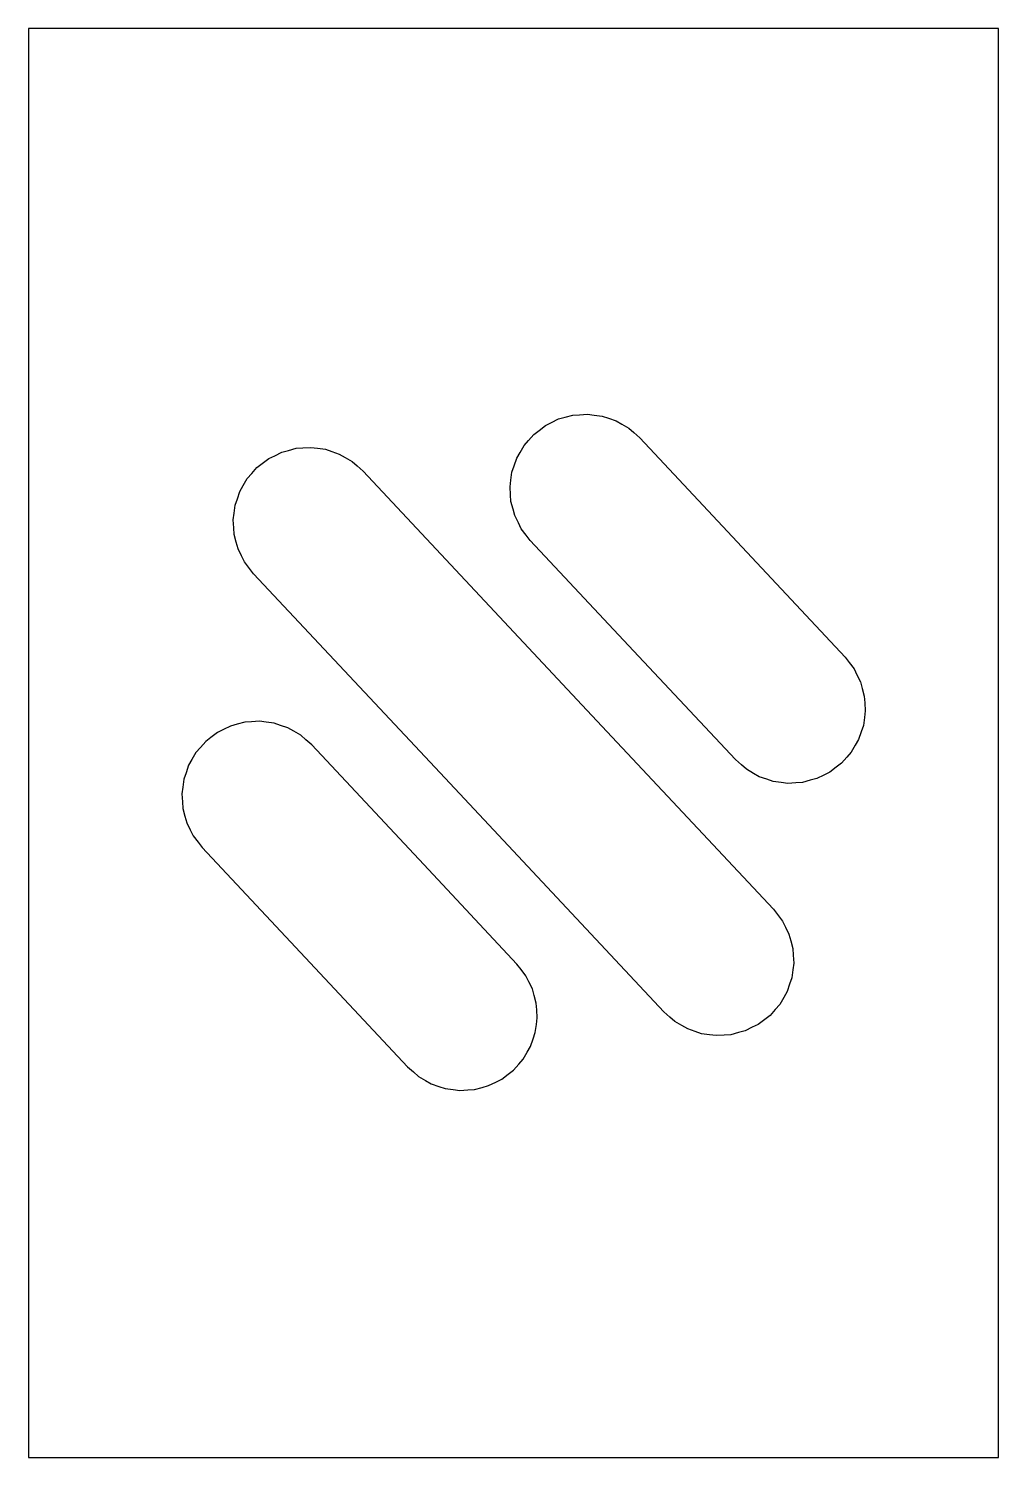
# Model space of a CAD drawing. Header units: metres. Extents: x -18.5 to 13.8, y -1.1 to 46.5.
import ezdxf

# ---------------------------------------------------------------- set-up
doc = ezdxf.new("R2010")
doc.units = ezdxf.units.M

msp = doc.modelspace()

# ---------------------------------------------------------------- linework, layer by layer
for p, q in [((-17.79, 46.5), (-18.55, 46.5)), ((-18.55, 46.5), (-18.55, 45.373)), ((-16.09, 46.5), (-17.79, 46.5)), ((-14.487, 46.5), (-16.09, 46.5)), ((-14.411, 46.5), (-14.487, 46.5)), ((-14.311, 46.5), (-14.411, 46.5)), ((-14.191, 46.5), (-14.311, 46.5)), ((-14.062, 46.5), (-14.191, 46.5)), ((-13.934, 46.5), (-14.062, 46.5)), ((-13.821, 46.5), (-13.934, 46.5)), ((-13.934, 46.5), (-13.934, 46.5)), ((-13.733, 46.5), (-13.821, 46.5)), ((-13.678, 46.5), (-13.733, 46.5)), ((7.093, 46.5), (-13.678, 46.5)), ((7.377, 46.5), (7.093, 46.5)), ((12.366, 46.5), (7.377, 46.5)), ((12.402, 46.5), (12.366, 46.5)), ((12.469, 46.5), (12.402, 46.5)), ((12.563, 46.5), (12.469, 46.5)), ((12.676, 46.5), (12.563, 46.5)), ((12.798, 46.5), (12.676, 46.5)), ((12.915, 46.5), (12.798, 46.5)), ((13.018, 46.5), (12.915, 46.5)), ((13.1, 46.5), (13.018, 46.5)), ((13.156, 46.5), (13.1, 46.5)), ((13.75, 46.5), (13.156, 46.5)), ((13.75, 44.918), (13.75, 46.5)), ((-18.55, 45.373), (-18.55, 45.313)), ((-18.55, 45.313), (-18.55, 45.191)), ((-18.55, 45.191), (-18.55, 45.008)), ((-18.55, 45.008), (-18.55, 44.772)), ((-18.55, 44.772), (-18.55, 42.849)), ((13.75, 43.921), (13.75, 44.918)), ((13.75, 30.232), (13.75, 43.921)), ((-18.55, 42.849), (-18.55, 42.687)), ((-18.55, 42.687), (-18.55, 42.489)), ((-18.55, 42.489), (-18.55, 41.522)), ((-18.55, 41.522), (-18.55, 41.339)), ((-18.55, 41.339), (-18.55, 41.144)), ((-18.55, 41.144), (-18.55, 40.953)), ((-18.55, 40.953), (-18.55, 40.783)), ((-18.55, 40.783), (-18.55, 40.22)), ((-18.55, 40.22), (-18.55, 35.422)), ((-18.55, 35.422), (-18.55, 34.392)), ((-18.55, 34.392), (-18.55, 31.464)), ((-1.337, 33.278), (-1.137, 33.376)), ((-1.137, 33.376), (-0.897, 33.494)), ((-0.897, 33.494), (-0.682, 33.552)), ((-0.682, 33.552), (-0.424, 33.621)), ((-0.424, 33.621), (-0.201, 33.636)), ((-0.201, 33.636), (0.065, 33.653)), ((0.065, 33.653), (0.286, 33.624)), ((0.286, 33.624), (0.551, 33.589)), ((0.551, 33.589), (0.762, 33.517)), ((0.762, 33.517), (1.015, 33.431)), ((1.015, 33.431), (1.208, 33.32)), ((1.208, 33.32), (1.44, 33.186)), ((-1.902, 32.779), (-1.725, 32.98)), ((-1.725, 32.98), (-1.549, 33.115)), ((-1.549, 33.115), (-1.337, 33.278)), ((1.44, 33.186), (1.607, 33.039)), ((1.607, 33.039), (1.808, 32.863)), ((1.808, 32.863), (5.536, 28.882)), ((-10.354, 32.272), (-10.115, 32.39)), ((-10.115, 32.39), (-9.899, 32.448)), ((-9.899, 32.448), (-9.641, 32.517)), ((-9.641, 32.517), (-9.419, 32.531)), ((-9.419, 32.531), (-9.152, 32.549)), ((-9.152, 32.549), (-8.931, 32.52)), ((-8.931, 32.52), (-8.666, 32.485)), ((-8.666, 32.485), (-8.455, 32.413)), ((-8.455, 32.413), (-8.202, 32.327)), ((-2.294, 32.187), (-2.182, 32.38)), ((-2.182, 32.38), (-2.049, 32.611)), ((-2.049, 32.611), (-1.902, 32.779)), ((-10.943, 31.875), (-10.766, 32.011)), ((-10.766, 32.011), (-10.554, 32.173)), ((-10.554, 32.173), (-10.354, 32.272)), ((-8.202, 32.327), (-8.009, 32.216)), ((-8.009, 32.216), (-7.778, 32.082)), ((-7.778, 32.082), (-7.61, 31.935)), ((-7.61, 31.935), (-7.409, 31.759)), ((-2.451, 31.723), (-2.38, 31.934)), ((-2.38, 31.934), (-2.294, 32.187)), ((-18.55, 31.464), (-18.55, 12.504)), ((-11.4, 31.275), (-11.266, 31.507)), ((-11.266, 31.507), (-11.119, 31.674)), ((-11.119, 31.674), (-10.943, 31.875)), ((-7.409, 31.759), (0.046, 23.796)), ((-2.515, 31.237), (-2.486, 31.458)), ((-2.486, 31.458), (-2.451, 31.723)), ((-11.597, 30.829), (-11.511, 31.082)), ((-11.511, 31.082), (-11.4, 31.275)), ((-2.498, 30.97), (-2.515, 31.237)), ((-2.484, 30.748), (-2.498, 30.97)), ((-11.704, 30.353), (-11.669, 30.618)), ((-11.669, 30.618), (-11.597, 30.829)), ((-2.414, 30.49), (-2.484, 30.748)), ((-2.357, 30.274), (-2.414, 30.49)), ((-11.733, 30.132), (-11.704, 30.353)), ((-11.716, 29.866), (-11.733, 30.132)), ((-2.239, 30.035), (-2.357, 30.274)), ((-2.14, 29.835), (-2.239, 30.035)), ((13.75, 1.519), (13.75, 30.232)), ((-11.701, 29.643), (-11.716, 29.866)), ((-11.632, 29.385), (-11.701, 29.643)), ((-1.977, 29.623), (-2.14, 29.835)), ((-1.842, 29.446), (-1.977, 29.623)), ((-11.574, 29.17), (-11.632, 29.385)), ((-11.456, 28.93), (-11.574, 29.17)), ((1.265, 26.127), (-1.842, 29.446)), ((-11.358, 28.73), (-11.456, 28.93)), ((-11.195, 28.518), (-11.358, 28.73)), ((5.536, 28.882), (8.643, 25.563)), ((-11.059, 28.341), (-11.195, 28.518)), ((-4.846, 21.704), (-11.059, 28.341)), ((4.993, 22.146), (1.265, 26.127)), ((8.643, 25.563), (8.778, 25.386)), ((8.778, 25.386), (8.941, 25.174)), ((8.941, 25.174), (9.039, 24.974)), ((9.039, 24.974), (9.158, 24.735)), ((9.039, 24.974), (9.039, 24.974)), ((9.158, 24.735), (9.215, 24.519)), ((9.215, 24.519), (9.284, 24.261)), ((9.284, 24.261), (9.299, 24.039)), ((9.299, 24.039), (9.316, 23.772)), ((-11.35, 23.392), (-11.608, 23.323)), ((-11.128, 23.406), (-11.35, 23.392)), ((-10.861, 23.424), (-11.128, 23.406)), ((-10.64, 23.395), (-10.861, 23.424)), ((-10.375, 23.36), (-10.64, 23.395)), ((-10.164, 23.288), (-10.375, 23.36)), ((0.046, 23.796), (6.259, 17.159)), ((9.287, 23.551), (9.252, 23.286)), ((9.316, 23.772), (9.287, 23.551)), ((-12.475, 22.886), (-12.652, 22.75)), ((-12.263, 23.048), (-12.475, 22.886)), ((-12.063, 23.147), (-12.263, 23.048)), ((-11.823, 23.265), (-12.063, 23.147)), ((-11.608, 23.323), (-11.823, 23.265)), ((-9.911, 23.202), (-10.164, 23.288)), ((-9.718, 23.091), (-9.911, 23.202)), ((-9.487, 22.957), (-9.718, 23.091)), ((-9.319, 22.81), (-9.487, 22.957)), ((9.181, 23.075), (9.095, 22.822)), ((9.252, 23.286), (9.181, 23.075)), ((-12.975, 22.382), (-13.109, 22.15)), ((-12.828, 22.549), (-12.975, 22.382)), ((-12.652, 22.75), (-12.828, 22.549)), ((-12.828, 22.549), (-12.828, 22.549)), ((-9.118, 22.634), (-9.319, 22.81)), ((-5.391, 18.652), (-9.118, 22.634)), ((8.849, 22.398), (8.703, 22.23)), ((8.983, 22.629), (8.849, 22.398)), ((9.095, 22.822), (8.983, 22.629)), ((-13.22, 21.957), (-13.306, 21.704)), ((-13.109, 22.15), (-13.22, 21.957)), ((5.194, 21.97), (4.993, 22.146)), ((5.361, 21.823), (5.194, 21.97)), ((8.526, 22.03), (8.349, 21.894)), ((8.703, 22.23), (8.526, 22.03)), ((-13.378, 21.493), (-13.413, 21.228)), ((-13.306, 21.704), (-13.378, 21.493)), ((2.609, 13.741), (-4.846, 21.704)), ((5.592, 21.689), (5.361, 21.823)), ((5.785, 21.578), (5.592, 21.689)), ((6.039, 21.492), (5.785, 21.578)), ((6.249, 21.42), (6.039, 21.492)), ((7.483, 21.457), (7.224, 21.388)), ((7.698, 21.515), (7.483, 21.457)), ((7.938, 21.633), (7.698, 21.515)), ((8.137, 21.731), (7.938, 21.633)), ((8.349, 21.894), (8.137, 21.731)), ((-13.413, 21.228), (-13.442, 21.007)), ((-13.442, 21.007), (-13.424, 20.741)), ((6.514, 21.385), (6.249, 21.42)), ((6.735, 21.356), (6.514, 21.385)), ((7.002, 21.373), (6.735, 21.356)), ((7.224, 21.388), (7.002, 21.373)), ((-13.424, 20.741), (-13.41, 20.518)), ((-13.41, 20.518), (-13.341, 20.26)), ((-13.341, 20.26), (-13.283, 20.045)), ((-13.283, 20.045), (-13.165, 19.805)), ((-13.165, 19.805), (-13.066, 19.605)), ((-13.066, 19.605), (-12.904, 19.393)), ((-12.904, 19.393), (-12.768, 19.216)), ((-12.768, 19.216), (-9.661, 15.898)), ((-2.284, 15.334), (-5.391, 18.652)), ((6.259, 17.159), (6.395, 16.982)), ((6.395, 16.982), (6.558, 16.77)), ((6.558, 16.77), (6.656, 16.57)), ((6.656, 16.57), (6.774, 16.33)), ((6.774, 16.33), (6.832, 16.115)), ((-9.661, 15.898), (-5.934, 11.916)), ((6.832, 16.115), (6.901, 15.857)), ((6.901, 15.857), (6.916, 15.634)), ((-2.148, 15.157), (-2.284, 15.334)), ((6.933, 15.368), (6.904, 15.147)), ((6.916, 15.634), (6.933, 15.368)), ((-1.985, 14.945), (-2.148, 15.157)), ((-1.887, 14.745), (-1.985, 14.945)), ((6.869, 14.882), (6.797, 14.671)), ((6.904, 15.147), (6.869, 14.882)), ((-1.769, 14.505), (-1.887, 14.745)), ((-1.711, 14.29), (-1.769, 14.505)), ((-1.642, 14.032), (-1.711, 14.29)), ((6.711, 14.418), (6.6, 14.225)), ((6.797, 14.671), (6.711, 14.418)), ((-1.627, 13.809), (-1.642, 14.032)), ((-1.61, 13.543), (-1.627, 13.809)), ((6.319, 13.826), (6.143, 13.625)), ((6.466, 13.993), (6.319, 13.826)), ((6.6, 14.225), (6.466, 13.993)), ((-1.639, 13.322), (-1.61, 13.543)), ((2.81, 13.565), (2.609, 13.741)), ((2.978, 13.418), (2.81, 13.565)), ((3.209, 13.284), (2.978, 13.418)), ((5.966, 13.489), (5.754, 13.327)), ((6.143, 13.625), (5.966, 13.489)), ((-1.746, 12.846), (-1.674, 13.057)), ((-1.674, 13.057), (-1.639, 13.322)), ((3.402, 13.173), (3.209, 13.284)), ((3.655, 13.087), (3.402, 13.173)), ((3.402, 13.173), (3.402, 13.173)), ((3.866, 13.015), (3.655, 13.087)), ((4.131, 12.98), (3.866, 13.015)), ((4.352, 12.951), (4.131, 12.98)), ((4.619, 12.969), (4.352, 12.951)), ((4.841, 12.983), (4.619, 12.969)), ((5.099, 13.052), (4.841, 12.983)), ((5.315, 13.11), (5.099, 13.052)), ((5.554, 13.228), (5.315, 13.11)), ((5.754, 13.327), (5.554, 13.228)), ((-18.55, 12.504), (-18.55, 9.083)), ((-2.077, 12.168), (-1.943, 12.4)), ((-1.943, 12.4), (-1.832, 12.593)), ((-1.832, 12.593), (-1.746, 12.846)), ((-5.934, 11.916), (-5.733, 11.74)), ((-2.4, 11.8), (-2.224, 12.001)), ((-2.224, 12.001), (-2.077, 12.168)), ((-5.733, 11.74), (-5.565, 11.593)), ((-5.565, 11.593), (-5.334, 11.459)), ((-5.334, 11.459), (-5.141, 11.348)), ((-2.989, 11.403), (-2.789, 11.502)), ((-2.789, 11.502), (-2.577, 11.664)), ((-2.577, 11.664), (-2.4, 11.8)), ((-5.141, 11.348), (-4.888, 11.262)), ((-4.888, 11.262), (-4.677, 11.19)), ((-4.677, 11.19), (-4.412, 11.155)), ((-4.412, 11.155), (-4.191, 11.126)), ((-4.191, 11.126), (-3.924, 11.144)), ((-3.924, 11.144), (-3.702, 11.158)), ((-3.702, 11.158), (-3.444, 11.227)), ((-3.444, 11.227), (-3.228, 11.285)), ((-3.228, 11.285), (-2.989, 11.403)), ((-18.55, 9.083), (-18.55, 5.741)), ((-18.55, 5.741), (-18.55, 4.298)), ((-18.55, 4.298), (-18.55, 4.126)), ((-18.55, 4.126), (-18.55, 3.181)), ((-18.55, 3.181), (-18.55, 2.995)), ((-18.55, 2.995), (-18.55, 2.849)), ((-18.55, 2.849), (-18.55, 0.923)), ((13.75, 0.513), (13.75, 1.519)), ((-18.55, 0.923), (-18.55, 0.704)), ((-18.55, 0.704), (-18.55, 0.541)), ((-18.55, 0.541), (-18.55, 0.44)), ((13.75, -1.1), (13.75, 0.513)), ((-18.55, 0.44), (-18.55, -0.504)), ((-18.55, -0.504), (-18.55, -0.563)), ((-18.55, -0.563), (-18.55, -0.583)), ((-18.55, -0.583), (-18.55, -1.1)), ((-18.55, -1.1), (-16.09, -1.1)), ((-16.09, -1.1), (-14.487, -1.1)), ((-14.487, -1.1), (-14.411, -1.1)), ((-14.411, -1.1), (-14.311, -1.1)), ((-14.311, -1.1), (-14.191, -1.1)), ((-14.191, -1.1), (-14.062, -1.1)), ((-14.062, -1.1), (-13.934, -1.1)), ((-13.934, -1.1), (-13.821, -1.1)), ((-13.821, -1.1), (-13.733, -1.1)), ((-13.733, -1.1), (-13.678, -1.1)), ((-13.678, -1.1), (7.093, -1.1)), ((7.093, -1.1), (7.377, -1.1)), ((7.377, -1.1), (12.366, -1.1)), ((12.366, -1.1), (12.402, -1.1)), ((12.402, -1.1), (12.469, -1.1)), ((12.469, -1.1), (12.563, -1.1)), ((12.563, -1.1), (12.676, -1.1)), ((12.676, -1.1), (12.798, -1.1)), ((12.798, -1.1), (12.915, -1.1)), ((12.915, -1.1), (13.018, -1.1)), ((13.018, -1.1), (13.1, -1.1)), ((13.1, -1.1), (13.156, -1.1)), ((13.156, -1.1), (13.75, -1.1))]:
    msp.add_line(p, q)

doc.saveas('drawing.dxf')
